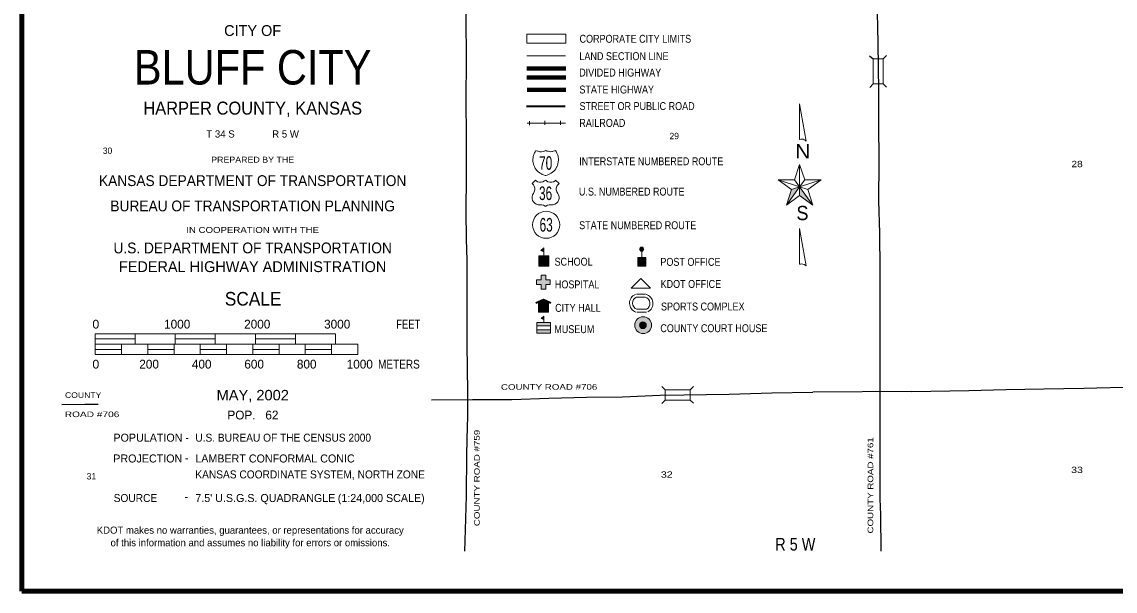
# Model space of a CAD drawing. Extents: x -10.85 to -6.91, y 9.57 to 13.52.
# Drawn here: x -10.849 to -8.262, y 9.633 to 10.981 of the extents above; entities that cross this region are included whole.
import ezdxf
from ezdxf.enums import TextEntityAlignment as Align

# ---------------------------------------------------------------- set-up
doc = ezdxf.new("R2010")
doc.units = 0
doc.header["$LTSCALE"] = 0.006
doc.linetypes.add('LONG_DASHED', pattern=[7.5, 6, -1.5])
doc.linetypes.add('MEDIUM_DASHED', pattern=[4.5, 3, -1.5])
for name, color, linetype, lineweight in [('14', 7, 'Continuous', 25), ('21', 7, 'Continuous', 25), ('48', 7, 'Continuous', 106), ('50', 7, 'Continuous', 13), ('51', 7, 'Continuous', 13)]:
    doc.layers.add(name, color=color, linetype=linetype, lineweight=lineweight)
for name, color, linetype in [('45', 7, 'Continuous'), ('46', 7, 'Continuous'), ('49', 7, 'Continuous')]:
    doc.layers.add(name, color=color, linetype=linetype)

msp = doc.modelspace()

# ---------------------------------------------------------------- hatches: boundary and pattern name
at = {"layer": '50'}
for points in [[(-9.625568, 10.402462), (-9.625568, 10.426515), (-9.601515, 10.426515), (-9.601515, 10.402462)], [(-9.613636, 10.436364), (-9.620644, 10.439205), (-9.613636, 10.445265)], [(-9.381753, 10.437604, 1), (-9.382179, 10.447405, 1)], [(-9.391477, 10.402462), (-9.391477, 10.422727), (-9.37197, 10.422727), (-9.37197, 10.402462)], [(-9.620076, 10.347917), (-9.609091, 10.347917), (-9.609091, 10.358712), (-9.598295, 10.358712), (-9.598295, 10.369697), (-9.609091, 10.369697), (-9.609091, 10.380682), (-9.620076, 10.380682), (-9.620076, 10.369697), (-9.631061, 10.369697), (-9.631061, 10.358712), (-9.620076, 10.358712)], [(-9.614205, 10.323295), (-9.626515, 10.317803), (-9.626515, 10.292992), (-9.602462, 10.292992), (-9.602462, 10.317803)], [(-9.614015, 10.275947), (-9.614015, 10.283523), (-9.619886, 10.278409)], [(-9.358839, 10.263111, 1), (-9.398521, 10.261884, 1)], [(-9.37133, 10.264244, 1), (-9.386978, 10.260562, 1)], [(-9.597727, 10.268939), (-9.597727, 10.261364), (-9.630492, 10.261364), (-9.630492, 10.268939)], [(-9.597727, 10.251136), (-9.597727, 10.243561), (-9.630492, 10.243561), (-9.630492, 10.251136)]]:
    msp.add_hatch(color=256, dxfattribs=at).paths.add_polyline_path(points)
at = {"layer": '51'}
for points in [[(-9.039773, 10.546591), (-9.027652, 10.583523), (-9.008333, 10.589773)], [(-9.008333, 10.589773), (-9.008333, 10.569508), (-8.977083, 10.546591)]]:
    msp.add_hatch(color=256, dxfattribs=at).paths.add_polyline_path(points)

# ---------------------------------------------------------------- linework, layer by layer
at = {"layer": '14'}
for p, q in [((-8.825947, 11.080492), (-8.823674, 10.930682)), ((-8.823674, 10.930682), (-8.821402, 10.816856)), ((-8.81875, 10.179167), (-8.818939, 10.067235)), ((-9.794508, 10.132576), (-9.794508, 10.044129)), ((-8.743182, 10.105871), (-8.976894, 10.103598)), ((-9.879735, 10.085606), (-9.782576, 10.086742)), ((-9.782576, 10.086742), (-9.689394, 10.086932))]:
    msp.add_line(p, q, dxfattribs=at)
for points in [[(-9.794697, 10.416098), (-9.79678, 10.466288), (-9.797159, 10.53125), (-9.79697, 10.614394), (-9.79697, 10.707765), (-9.797159, 10.797348), (-9.79678, 10.889015), (-9.797159, 10.992992), (-9.799432, 11.082955)], [(-8.821402, 10.816856), (-8.821402, 10.742235), (-8.821212, 10.648674), (-8.821402, 10.557765), (-8.819129, 10.480114), (-8.818939, 10.394508), (-8.818939, 10.296023), (-8.818939, 10.204356), (-8.81875, 10.179167)], [(-9.794508, 10.132576), (-9.794886, 10.244886), (-9.794697, 10.32803), (-9.794697, 10.416098)], [(-8.743182, 10.105871), (-8.608333, 10.107955), (-8.520265, 10.110417), (-8.430682, 10.112121), (-8.335985, 10.113258), (-8.242803, 10.11553)], [(-9.689394, 10.086932), (-9.601894, 10.090152), (-9.5125, 10.091856), (-9.427462, 10.092992)], [(-9.427462, 10.092992), (-9.338636, 10.096591), (-9.282386, 10.097538), (-9.174811, 10.098864)], [(-9.174811, 10.098864), (-9.074053, 10.102462), (-8.976894, 10.103598)], [(-10.667992, 10.075), (-10.699432, 10.075), (-10.753977, 10.073674)], [(-8.818939, 10.067235), (-8.818939, 9.960038), (-8.818939, 9.851326)], [(-9.794508, 10.044129), (-9.794697, 10.023295), (-9.79697, 9.95625), (-9.797159, 9.858333), (-9.799432, 9.778409), (-9.800947, 9.727652)], [(-8.818939, 9.851326), (-8.816856, 9.813447), (-8.816477, 9.727652)]]:
    msp.add_lwpolyline(points, dxfattribs=at)
at = {"layer": '21'}
for p, q in [((-8.842803, 10.900379), (-8.834659, 10.892614)), ((-8.802841, 10.900758), (-8.810606, 10.892614)), ((-8.834659, 10.833523), (-8.842424, 10.825379)), ((-8.810606, 10.833523), (-8.802462, 10.825758)), ((-9.326515, 10.10947), (-9.334659, 10.117235)), ((-9.259659, 10.117614), (-9.267424, 10.10947)), ((-9.326515, 10.085417), (-9.33428, 10.077273)), ((-9.25928, 10.077652), (-9.267424, 10.085417))]:
    msp.add_line(p, q, dxfattribs=at)
at = {"layer": '21', "lineweight": 13}
for points in [[(-8.810606, 10.833523), (-8.810606, 10.892614), (-8.834659, 10.892614), (-8.834659, 10.833523)], [(-9.326515, 10.085417), (-9.267424, 10.085417), (-9.267424, 10.10947), (-9.326515, 10.10947)]]:
    msp.add_lwpolyline(points, close=True, dxfattribs=at)
at = {"layer": '48'}
msp.add_lwpolyline([(-10.848674, 9.632955), (-10.848674, 13.51553), (-6.966098, 13.51553), (-6.966098, 9.632955)], close=True, dxfattribs=at)
at = {"layer": '50', "linetype": 'MEDIUM_DASHED'}
msp.add_line((-9.653788, 10.899811), (-9.562311, 10.899811), dxfattribs=at)
at = {"layer": '50', "lineweight": 80}
for p, q in [((-9.653788, 10.870265), (-9.561174, 10.870265)), ((-9.653788, 10.848674), (-9.561174, 10.848674)), ((-9.652841, 10.819318), (-9.561364, 10.819318))]:
    msp.add_line(p, q, dxfattribs=at)
at = {"layer": '50', "lineweight": 35}
msp.add_line((-9.654924, 10.781061), (-9.563447, 10.781061), dxfattribs=at)
at = {"layer": '50'}
for p, q in [((-9.652841, 10.740909), (-9.562311, 10.740909)), ((-9.647348, 10.745455), (-9.647348, 10.736174)), ((-9.611553, 10.746023), (-9.611553, 10.736742)), ((-9.574053, 10.746023), (-9.574053, 10.736742)), ((-9.613447, 10.426515), (-9.613447, 10.436364)), ((-9.381629, 10.422159), (-9.381629, 10.437879)), ((-9.373864, 10.336174), (-9.394129, 10.336174)), ((-9.373864, 10.329167), (-9.394129, 10.329167)), ((-9.393371, 10.300379), (-9.370833, 10.300379)), ((-9.614015, 10.269129), (-9.614015, 10.275947)), ((-9.393371, 10.293371), (-9.370833, 10.293371))]:
    msp.add_line(p, q, dxfattribs=at)
at = {"layer": '50', "linetype": 'LONG_DASHED'}
msp.add_lwpolyline([(-9.653788, 10.951326), (-9.561174, 10.951326), (-9.561174, 10.929735), (-9.653788, 10.929735)], close=True, dxfattribs=at)
at = {"layer": '50'}
for points in [[(-9.632386, 10.675947), (-9.63447, 10.673106), (-9.635795, 10.670265), (-9.636364, 10.668182), (-9.6375, 10.666667), (-9.637879, 10.664205), (-9.638636, 10.662311), (-9.639205, 10.65928), (-9.639583, 10.655682), (-9.639394, 10.650379), (-9.639015, 10.64697), (-9.637879, 10.64375), (-9.6375, 10.641667), (-9.635985, 10.638068), (-9.634659, 10.635038), (-9.632197, 10.631439), (-9.630682, 10.629545), (-9.628977, 10.627462), (-9.627462, 10.626326), (-9.625947, 10.625), (-9.624053, 10.623674), (-9.622348, 10.622538), (-9.620833, 10.621402), (-9.619318, 10.620644), (-9.617424, 10.619508), (-9.614205, 10.618371), (-9.610417, 10.617045), (-9.60928, 10.617045), (-9.605871, 10.617992), (-9.602273, 10.618939), (-9.599053, 10.620644), (-9.596023, 10.622348), (-9.593182, 10.624432), (-9.590341, 10.626894), (-9.587879, 10.629735), (-9.585227, 10.632955), (-9.583333, 10.636174), (-9.582576, 10.637689), (-9.58125, 10.640341), (-9.580114, 10.644697), (-9.579356, 10.648864), (-9.578977, 10.652841), (-9.579167, 10.657008), (-9.579356, 10.660038), (-9.579924, 10.662311), (-9.58125, 10.666667), (-9.582576, 10.669886), (-9.584659, 10.673295), (-9.586174, 10.675947), (-9.588068, 10.675189), (-9.591288, 10.674242), (-9.592992, 10.673674), (-9.594886, 10.673295), (-9.597917, 10.673106), (-9.601326, 10.673674), (-9.60322, 10.674053), (-9.605114, 10.674242), (-9.606439, 10.674811), (-9.608333, 10.675379), (-9.60928, 10.675947), (-9.610417, 10.675379), (-9.611932, 10.674811), (-9.613826, 10.674242), (-9.61553, 10.673674), (-9.619318, 10.673106), (-9.622917, 10.673106), (-9.625, 10.673674), (-9.626705, 10.674053), (-9.628788, 10.674432), (-9.630682, 10.675189)], [(-9.633712, 10.605871), (-9.641288, 10.598106), (-9.638258, 10.594697), (-9.636174, 10.591288), (-9.634848, 10.586932), (-9.634848, 10.582576), (-9.636174, 10.57822), (-9.638258, 10.574621), (-9.640341, 10.571023), (-9.641477, 10.566667), (-9.641477, 10.562311), (-9.640341, 10.557765), (-9.638258, 10.554356), (-9.635038, 10.551136), (-9.631439, 10.548864), (-9.627273, 10.547727), (-9.618371, 10.547727), (-9.614205, 10.546591), (-9.610606, 10.544508), (-9.60928, 10.54375), (-9.608902, 10.544508), (-9.604924, 10.546591), (-9.600758, 10.547727), (-9.592235, 10.547727), (-9.5875, 10.548864), (-9.583902, 10.551136), (-9.580871, 10.554356), (-9.578598, 10.557765), (-9.577462, 10.562311), (-9.577462, 10.566667), (-9.578598, 10.571023), (-9.580871, 10.574621), (-9.582955, 10.57822), (-9.58428, 10.582576), (-9.58428, 10.586932), (-9.582955, 10.591288), (-9.580871, 10.594697), (-9.577462, 10.598106), (-9.585795, 10.605871), (-9.587121, 10.604356), (-9.590909, 10.602083), (-9.595076, 10.600947), (-9.599621, 10.600947), (-9.603788, 10.602083), (-9.607576, 10.604356), (-9.60928, 10.605871), (-9.611932, 10.604356), (-9.61572, 10.602083), (-9.619697, 10.600947), (-9.624242, 10.600947), (-9.628409, 10.602083), (-9.632008, 10.604356)], [(-9.625568, 10.402462), (-9.625568, 10.426515), (-9.601515, 10.426515), (-9.601515, 10.402462)], [(-9.613636, 10.436364), (-9.620644, 10.439205), (-9.613636, 10.445265)], [(-9.391477, 10.402462), (-9.391477, 10.422727), (-9.37197, 10.422727), (-9.37197, 10.402462)], [(-9.620076, 10.347917), (-9.609091, 10.347917), (-9.609091, 10.358712), (-9.598295, 10.358712), (-9.598295, 10.369697), (-9.609091, 10.369697), (-9.609091, 10.380682), (-9.620076, 10.380682), (-9.620076, 10.369697), (-9.631061, 10.369697), (-9.631061, 10.358712), (-9.620076, 10.358712)], [(-9.406629, 10.350189), (-9.383902, 10.373106), (-9.360985, 10.350379)], [(-9.614205, 10.323295), (-9.626515, 10.317803), (-9.626515, 10.292992), (-9.602462, 10.292992), (-9.602462, 10.317803)], [(-9.614015, 10.275947), (-9.614015, 10.283523), (-9.619886, 10.278409)], [(-9.597727, 10.268939), (-9.597727, 10.261364), (-9.630492, 10.261364), (-9.630492, 10.268939)], [(-9.597727, 10.251136), (-9.597727, 10.243561), (-9.630492, 10.243561), (-9.630492, 10.251136)]]:
    msp.add_lwpolyline(points, close=True, dxfattribs=at)
at = {"layer": '50', "lineweight": 40}
msp.add_lwpolyline([(-9.632197, 10.315341), (-9.614205, 10.323295), (-9.597159, 10.315341)], dxfattribs=at)
at = {"layer": '50'}
for points in [[(-9.622538, 10.292992), (-9.626515, 10.292992), (-9.626515, 10.317803)], [(-9.602462, 10.317803), (-9.602462, 10.292992), (-9.622727, 10.292992)], [(-9.597727, 10.25928), (-9.597727, 10.261364), (-9.630492, 10.261364), (-9.630492, 10.251136), (-9.597727, 10.251136), (-9.597727, 10.259659)]]:
    msp.add_lwpolyline(points, dxfattribs=at)
for centre, radius in [((-9.608082, 10.500096), 0.031987), ((-9.381966, 10.442504), 0.004905), ((-9.37868, 10.262498), 0.01985), ((-9.379154, 10.262403), 0.008037)]:
    msp.add_circle(centre, radius, dxfattribs=at)
for centre, radius, start, end in [((-9.388502, 10.314729), 0.022283, 111.82978, 251.18127), ((-9.388502, 10.314729), 0.015332, 111.82978, 251.18127), ((-9.377706, 10.314101), 0.015332, 296.54144, 75.89292), ((-9.377706, 10.314101), 0.022283, 296.54144, 75.89292)]:
    msp.add_arc(centre, radius, start, end, dxfattribs=at)
at = {"layer": '51'}
for p, q in [((-9.020265, 10.60625), (-9.008333, 10.642992)), ((-9.008333, 10.642992), (-8.996402, 10.60625)), ((-10.675, 10.229924), (-10.580303, 10.229924)), ((-10.485606, 10.229924), (-10.390909, 10.229924)), ((-10.296212, 10.229924), (-10.201515, 10.229924)), ((-10.675, 10.205303), (-10.612879, 10.205303)), ((-10.550758, 10.205303), (-10.488636, 10.205303)), ((-10.426515, 10.205303), (-10.364394, 10.205303)), ((-10.302273, 10.205303), (-10.240152, 10.205303)), ((-10.17803, 10.205303), (-10.115909, 10.205303))]:
    msp.add_line(p, q, dxfattribs=at)
for points in [[(-9.008333, 10.702083), (-9.008333, 10.786553), (-8.992803, 10.698295), (-8.995076, 10.700189), (-8.997538, 10.701515), (-8.999811, 10.702462), (-9.002462, 10.702652), (-9.005303, 10.702652)], [(-9.008333, 10.642992), (-9.020265, 10.60625), (-9.008333, 10.589773)], [(-9.008333, 10.642992), (-9.008333, 10.589773), (-8.996402, 10.60625)], [(-9.058902, 10.60625), (-9.008333, 10.589773), (-9.027652, 10.583523)], [(-9.020265, 10.60625), (-9.058902, 10.60625), (-9.008333, 10.589773)], [(-8.957765, 10.60625), (-8.996402, 10.60625), (-9.008333, 10.589773)], [(-9.008333, 10.589773), (-8.989015, 10.583523), (-8.957765, 10.60625)], [(-9.039773, 10.546591), (-9.008333, 10.589773), (-9.008333, 10.569508)], [(-9.039773, 10.546591), (-9.027652, 10.583523), (-9.008333, 10.589773)], [(-9.008333, 10.589773), (-8.989015, 10.583523), (-8.977083, 10.546591)], [(-9.008333, 10.589773), (-9.008333, 10.569508), (-8.977083, 10.546591)], [(-9.008333, 10.406818), (-9.008333, 10.491098), (-8.992803, 10.40303), (-8.994886, 10.404924), (-8.997727, 10.406439), (-9.000947, 10.407197), (-9.003409, 10.407576), (-9.006439, 10.407197)], [(-10.675, 10.217614), (-10.580303, 10.217614), (-10.580303, 10.242235), (-10.675, 10.242235)], [(-10.580303, 10.217614), (-10.485606, 10.217614), (-10.485606, 10.242235), (-10.580303, 10.242235)], [(-10.485606, 10.217614), (-10.390909, 10.217614), (-10.390909, 10.242235), (-10.485606, 10.242235)], [(-10.390909, 10.217614), (-10.296212, 10.217614), (-10.296212, 10.242235), (-10.390909, 10.242235)], [(-10.296212, 10.217614), (-10.201515, 10.217614), (-10.201515, 10.242235), (-10.296212, 10.242235)], [(-10.201515, 10.217614), (-10.106818, 10.217614), (-10.106818, 10.242235), (-10.201515, 10.242235)], [(-10.675, 10.192992), (-10.612879, 10.192992), (-10.612879, 10.217614), (-10.675, 10.217614)], [(-10.612879, 10.192992), (-10.550758, 10.192992), (-10.550758, 10.217614), (-10.612879, 10.217614)], [(-10.550758, 10.192992), (-10.488636, 10.192992), (-10.488636, 10.217614), (-10.550758, 10.217614)], [(-10.488636, 10.192992), (-10.426515, 10.192992), (-10.426515, 10.217614), (-10.488636, 10.217614)], [(-10.426515, 10.192992), (-10.364394, 10.192992), (-10.364394, 10.217614), (-10.426515, 10.217614)], [(-10.364394, 10.192992), (-10.302273, 10.192992), (-10.302273, 10.217614), (-10.364394, 10.217614)], [(-10.302273, 10.192992), (-10.240152, 10.192992), (-10.240152, 10.217614), (-10.302273, 10.217614)], [(-10.240152, 10.192992), (-10.17803, 10.192992), (-10.17803, 10.217614), (-10.240152, 10.217614)], [(-10.17803, 10.192992), (-10.115909, 10.192992), (-10.115909, 10.217614), (-10.17803, 10.217614)], [(-10.115909, 10.192992), (-10.053788, 10.192992), (-10.053788, 10.217614), (-10.115909, 10.217614)]]:
    msp.add_lwpolyline(points, close=True, dxfattribs=at)
for points in [[(-9.027652, 10.583523), (-9.058902, 10.60625), (-9.020265, 10.60625), (-9.008333, 10.642992)], [(-8.996402, 10.60625), (-8.957765, 10.60625), (-8.989015, 10.583523)], [(-9.008333, 10.569508), (-9.039773, 10.546591), (-9.027652, 10.583523)], [(-8.989015, 10.583523), (-8.977083, 10.546591), (-9.008333, 10.569508)]]:
    msp.add_lwpolyline(points, dxfattribs=at)

# ---------------------------------------------------------------- texts
at = {"layer": '45'}
for s, p in [('29', (-9.305019, 10.702841)), ('30', (-10.645928, 10.667992)), ('31', (-10.684186, 9.897348))]:
    msp.add_text(s, height=0.01496, dxfattribs=at).set_placement(p, align=Align.CENTER)
for s, width, p in [('28', 1.2, (-8.351894, 10.636553)), ('32', 1.25, (-9.322727, 9.901515)), ('33', 1.25, (-8.351989, 9.9125))]:
    msp.add_text(s, height=0.01496, dxfattribs=dict(at, width=width)).set_placement(p, align=Align.CENTER)
at = {"layer": '46', "width": 0.85}
msp.add_text('R 5 W', height=0.03011, dxfattribs=at).set_placement((-9.018561, 9.728977), align=Align.CENTER)
at = {"layer": '49'}
for s, width, p in [('COUNTY ROAD #706', 1.3, (-9.601136, 10.109659)), ('COUNTY', 1.15, (-10.703598, 10.090341)), ('ROAD #706', 1.35, (-10.682576, 10.044886))]:
    msp.add_text(s, height=0.01326, dxfattribs=dict(at, width=width)).set_placement(p, align=Align.CENTER)
at = {"layer": '49', "width": 1.3}
for s, p in [('COUNTY ROAD #759', (-9.765341, 9.900852)), ('COUNTY ROAD #761', (-8.83428, 9.883333))]:
    msp.add_text(s, height=0.01326, rotation=90, dxfattribs=at).set_placement(p, align=Align.CENTER)
at = {"layer": '50'}
for s, height, width, p in [('CORPORATE CITY LIMITS', 0.01875, 0.85, (-9.397064, 10.931061)), ('LAND SECTION LINE', 0.01875, 0.85, (-9.424053, 10.889962)), ('DIVIDED HIGHWAY', 0.01875, 0.85, (-9.432955, 10.851136)), ('STATE HIGHWAY', 0.01875, 0.85, (-9.441193, 10.810985)), ('STREET OR PUBLIC ROAD', 0.01875, 0.85, (-9.392992, 10.77178)), ('RAILROAD', 0.01875, 0.85, (-9.475189, 10.732008)), ('70', 0.0322, 0.65, (-9.60928, 10.630303)), ('INTERSTATE NUMBERED ROUTE', 0.01875, 0.85, (-9.359375, 10.641098)), ('36', 0.0322, 0.65, (-9.60947, 10.558712)), ('U.S. NUMBERED ROUTE', 0.01875, 0.85, (-9.405682, 10.569318)), ('63', 0.0322, 0.65, (-9.608144, 10.484091)), ('STATE NUMBERED ROUTE', 0.01875, 0.85, (-9.391477, 10.489773)), ('SCHOOL', 0.01875, 0.85, (-9.543182, 10.403409)), ('POST OFFICE', 0.01875, 0.85, (-9.266761, 10.40303)), ('HOSPITAL', 0.01875, 0.85, (-9.534754, 10.349621)), ('KDOT OFFICE', 0.01875, 0.85, (-9.26572, 10.350758)), ('CITY HALL', 0.01875, 0.85, (-9.532955, 10.294129)), ('SPORTS COMPLEX', 0.01875, 0.85, (-9.2375, 10.297348)), ('MUSEUM', 0.01875, 0.85, (-9.541477, 10.24375)), ('COUNTY COURT HOUSE', 0.01875, 0.85, (-9.211269, 10.246023))]:
    msp.add_text(s, height=height, dxfattribs=dict(at, width=width)).set_placement(p, align=Align.CENTER)
at = {"layer": '51'}
for s, height, p in [('CITY OF', 0.02557, (-10.302652, 10.947159)), ('T 34 S              R 5 W', 0.01705, (-10.302652, 10.706629)), ('FEDERAL HIGHWAY ADMINISTRATION', 0.02557, (-10.302652, 10.388258)), ('KDOT makes no warranties, guarantees, or representations for accuracy', 0.01688, (-10.308239, 9.768939)), ('of this information and assumes no liability for errors or omissions.', 0.01688, (-10.308239, 9.739205))]:
    msp.add_text(s, height=height, dxfattribs=at).set_placement(p, align=Align.CENTER)
for s, height, width, p in [('BLUFF CITY', 0.08163, 0.9, (-10.302557, 10.832197)), ('HARPER COUNTY, KANSAS', 0.03068, 0.95, (-10.302557, 10.760985)), ('N', 0.03375, 1.1, (-9.000947, 10.657386)), ('PREPARED BY THE', 0.0142, 1.1, (-10.302557, 10.647159)), ('KANSAS DEPARTMENT OF TRANSPORTATION', 0.02557, 0.95, (-10.302557, 10.591856)), ('BUREAU OF TRANSPORTATION PLANNING', 0.02557, 0.95, (-10.302652, 10.532008)), ('S', 0.03375, 0.95, (-9.001705, 10.511174)), ('IN COOPERATION WITH THE', 0.0142, 1.2, (-10.302652, 10.480871)), ('U.S. DEPARTMENT OF TRANSPORTATION', 0.02557, 0.95, (-10.302557, 10.432576))]:
    msp.add_text(s, height=height, dxfattribs=dict(at, width=width)).set_placement(p, align=Align.CENTER)
for s, height, width, p in [('SCALE', 0.0322, 0.95, (-10.368561, 10.308902)), ('0', 0.02083, 1.05, (-10.681818, 10.254545)), ('FEET', 0.02083, 0.8, (-9.962879, 10.254545)), ('0', 0.02083, 1.05, (-10.681818, 10.159848)), ('METERS', 0.02083, 0.85, (-10.005871, 10.159848)), ('MAY, 2002', 0.02462, 1.05, (-10.387879, 10.084659)), ('U.S. BUREAU OF THE CENSUS 2000', 0.01894, 0.95, (-10.438258, 9.986742)), ('KANSAS COORDINATE SYSTEM,', 0.01894, 0.95, (-10.438258, 9.899811)), ('NORTH ZONE', 0.01894, 0.95, (-10.054167, 9.899811)), ('SOURCE ', 0.01894, 0.95, (-10.631439, 9.843939))]:
    msp.add_text(s, height=height, dxfattribs=dict(at, width=width)).set_placement(p)
for s, height, p in [('1000', 0.02083, (-10.512121, 10.254545)), ('2000', 0.02083, (-10.322727, 10.254545)), ('3000', 0.02083, (-10.133523, 10.254545)), ('200', 0.02083, (-10.570833, 10.159848)), ('400', 0.02083, (-10.446402, 10.159848)), ('600', 0.02083, (-10.322348, 10.159848)), ('800', 0.02083, (-10.197917, 10.159848)), ('1000', 0.02083, (-10.080114, 10.159848)), ('POP.   62', 0.02083, (-10.362311, 10.039394)), ('POPULATION -', 0.01894, (-10.632008, 9.986742)), ('PROJECTION ', 0.01894, (-10.632386, 9.9375)), ('-', 0.01894, (-10.463258, 9.939015)), ('LAMBERT CONFORMAL CONIC', 0.01894, (-10.438258, 9.9375)), ("7.5' U.S.G.S. QUADRANGLE", 0.01894, (-10.438258, 9.843939)), ('(1:24,000 SCALE)', 0.01894, (-10.101136, 9.843939)), ('-', 0.01894, (-10.463636, 9.847348))]:
    msp.add_text(s, height=height, dxfattribs=at).set_placement(p)

doc.saveas('drawing.dxf')
